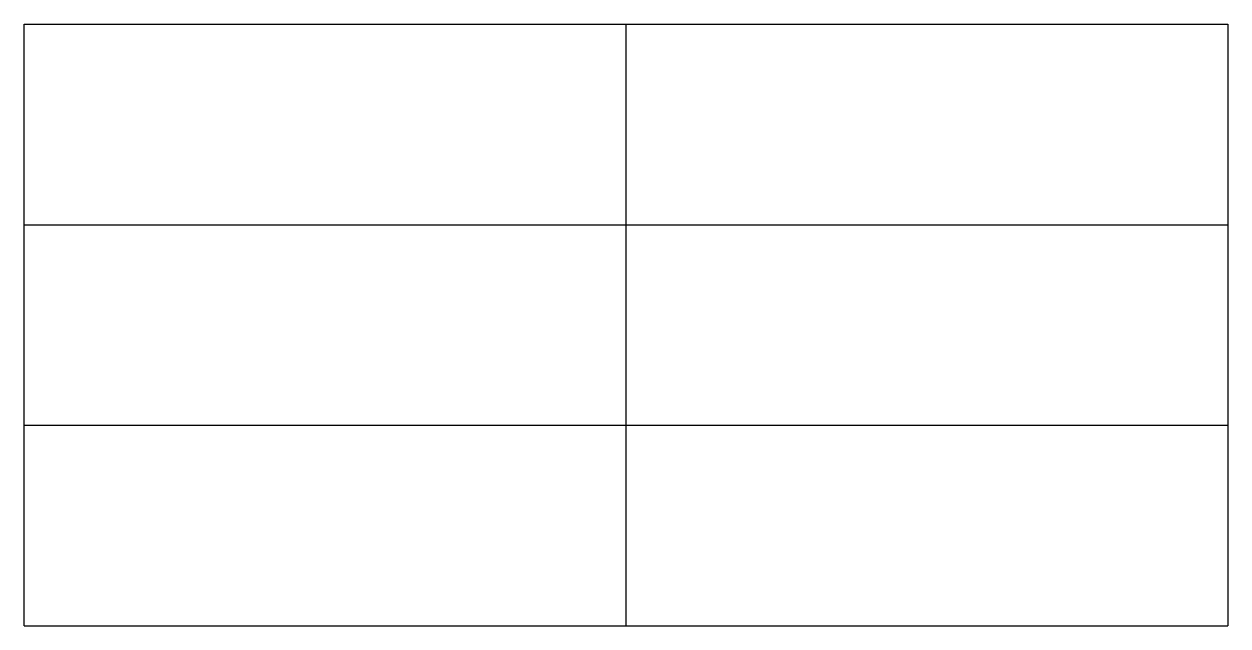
# Model space of a CAD drawing. Header units: millimetres. Extents: x 0 to 12, y 0 to 6.
import ezdxf

# ---------------------------------------------------------------- set-up
doc = ezdxf.new("R2010")
doc.units = ezdxf.units.MM

msp = doc.modelspace()

# ---------------------------------------------------------------- linework, layer by layer
for p, q in [((0, 4, 4), (0, 6, 4)), ((0, 6, 4), (0, 6)), ((0, 6, 4), (1.5, 6, 4)), ((1.5, 6, 4), (3, 6, 4)), ((3, 6, 4), (4.5, 6, 4)), ((4.5, 6, 4), (6, 6, 4)), ((6, 6), (6, 6, 4)), ((6, 4, 4), (6, 6, 4)), ((6, 6, 4), (12, 6, 4)), ((12, 6, 4), (12, 6)), ((12, 6, 4), (12, 4, 4)), ((0, 2, 4), (0, 4, 4)), ((0, 4, 4), (1.5, 4, 4)), ((1.5, 4, 4), (3, 4, 4)), ((3, 4, 4), (4.5, 4, 4)), ((4.5, 4, 4), (6, 4, 4)), ((6, 2, 4), (6, 4, 4)), ((6, 4, 4), (12, 4, 4)), ((12, 4, 4), (12, 2, 4)), ((0, 0, 4), (0, 2, 4)), ((0, 2, 4), (1.5, 2, 4)), ((1.5, 2, 4), (3, 2, 4)), ((3, 2, 4), (4.5, 2, 4)), ((4.5, 2, 4), (6, 2, 4)), ((6, 0, 4), (6, 2, 4)), ((6, 2, 4), (12, 2, 4)), ((12, 2, 4), (12, 0, 4)), ((0, 0), (0, 0, 4)), ((0, 0, 4), (1.5, 0, 4)), ((1.5, 0, 4), (3, 0, 4)), ((3, 0, 4), (4.5, 0, 4)), ((4.5, 0, 4), (6, 0, 4)), ((6, 0), (6, 0, 4)), ((6, 0, 4), (12, 0, 4)), ((12, 0, 4), (12, 0))]:
    msp.add_line(p, q)

doc.saveas('drawing.dxf')
